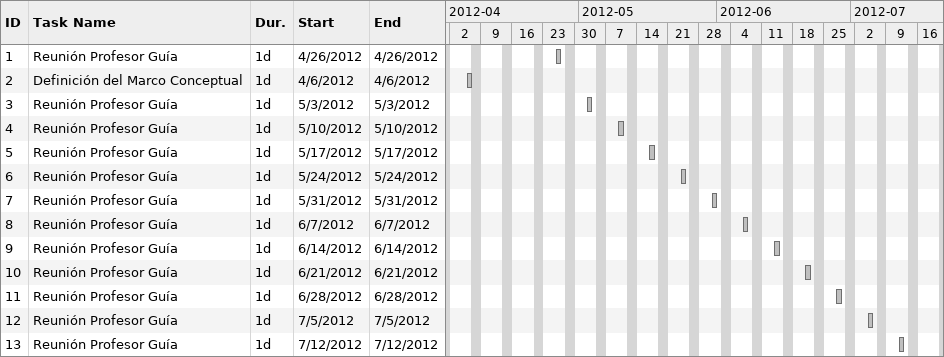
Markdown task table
| ID | Task | Duration | Start | Finish |
|---|---|---|---|---|
| 1 | Reunión Profesor Guía | 1d | 2012-04-26 | 2012-04-26 |
| 2 | Definición del Marco Conceptual | 1d | 2012-04-06 | 2012-04-06 |
| 3 | Reunión Profesor Guía | 1d | 2012-05-03 | 2012-05-03 |
| 4 | Reunión Profesor Guía | 1d | 2012-05-10 | 2012-05-10 |
| 5 | Reunión Profesor Guía | 1d | 2012-05-17 | 2012-05-17 |
| 6 | Reunión Profesor Guía | 1d | 2012-05-24 | 2012-05-24 |
| 7 | Reunión Profesor Guía | 1d | 2012-05-31 | 2012-05-31 |
| 8 | Reunión Profesor Guía | 1d | 2012-06-07 | 2012-06-07 |
| 9 | Reunión Profesor Guía | 1d | 2012-06-14 | 2012-06-14 |
| 10 | Reunión Profesor Guía | 1d | 2012-06-21 | 2012-06-21 |
| 11 | Reunión Profesor Guía | 1d | 2012-06-28 | 2012-06-28 |
| 12 | Reunión Profesor Guía | 1d | 2012-07-05 | 2012-07-05 |
| 13 | Reunión Profesor Guía | 1d | 2012-07-12 | 2012-07-12 |
